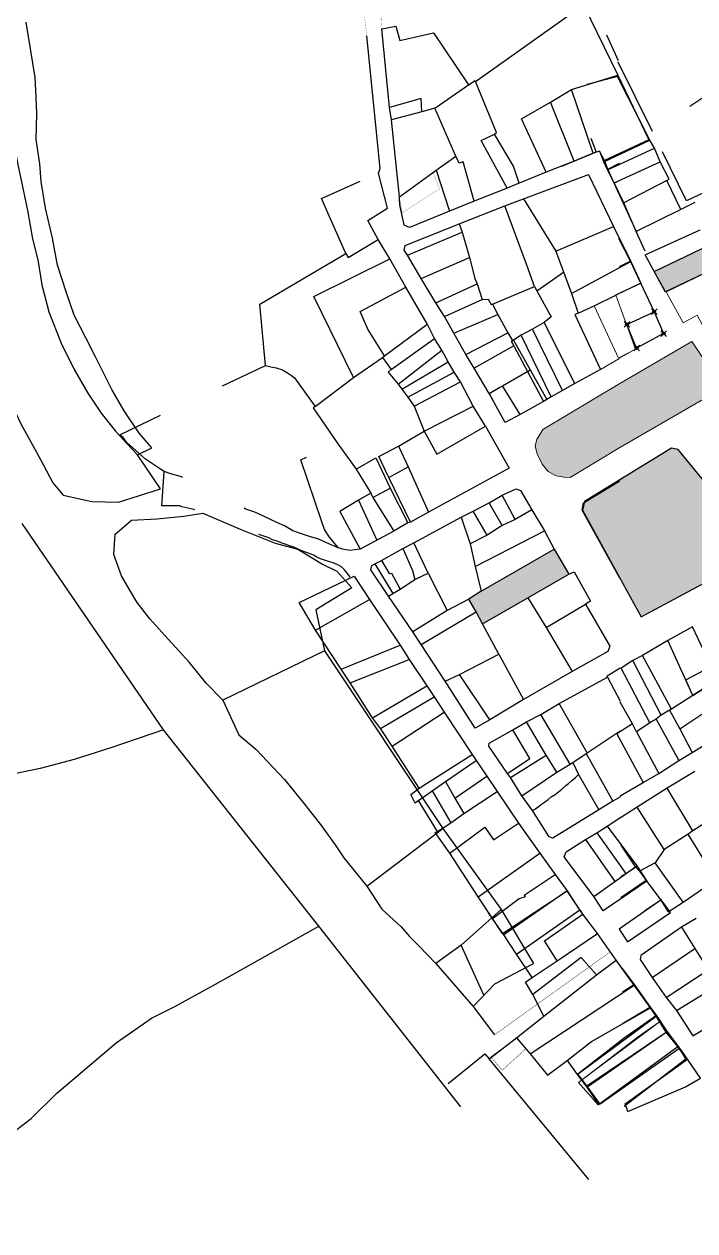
# Model space of a CAD drawing. Header units: millimetres. Extents: x 605783 to 623169, y 1302882 to 1323517.
# Drawn here: x 621844 to 622196, y 1322529 to 1323163 of the extents above; entities that cross this region are included whole.
import ezdxf

# ---------------------------------------------------------------- set-up
doc = ezdxf.new("R2010")
doc.units = ezdxf.units.MM
doc.header["$PDMODE"] = 35
doc.header["$PDSIZE"] = 1.5
doc.linetypes.add('DGN Style 2', pattern=[90.06457, 54.038742, -36.025828])
for name, color, linetype in [('-2', 1, 'Continuous'), ('CVL_CUADCON_LIN', 8, 'Continuous'), ('CVL_CUADCON_TIT', 1, 'Continuous'), ('CVL_PUNTO', 250, 'Continuous')]:
    doc.layers.add(name, color=color, linetype=linetype)
doc.layers.add('Nivel 2', color=7, linetype='Continuous', lineweight=0)
doc.layers.add('Nivel 3', color=7, linetype='Continuous', lineweight=0)

msp = doc.modelspace()

# ---------------------------------------------------------------- hatches: boundary and pattern name
at = {"true_color": 0xffffff}
h = msp.add_hatch(color=7, dxfattribs=at)
h.dxf.hatch_style = 1
h.paths.add_polyline_path([(622203.588, 1323047.367), (622174.741, 1323033.571), (622180.637, 1323022.776), (622208.013, 1323035.778)])
at = {"true_color": 0xc7c8ca}
h = msp.add_hatch(color=9, dxfattribs=at)
h.paths.add_polyline_path([(622203.951, 1322968.383), (622204.812, 1322969.123), (622205.924, 1322970.727), (622206.551, 1322972.812), (622207.299, 1322976.498), (622207.397, 1322977.463), (622194.55, 1322996.657), (622156.713, 1322974.584), (622116.202, 1322950.46), (622114.963, 1322948.414), (622113.078, 1322945.332), (622112.229, 1322941.807), (622113.152, 1322937.758), (622115.787, 1322932.347), (622118.971, 1322928.429), (622123.11, 1322926.128), (622127.368, 1322925.402), (622130.515, 1322925.322), (622155.825, 1322940.578)])
h.paths.add_polyline_path([(622187.32, 1322939.999), (622183.839, 1322940.62), (622138.151, 1322912.673), (622136.974, 1322908.097), (622167.814, 1322852.056), (622229.433, 1322884.996), (622229.215, 1322888.88)])
h.paths.add_polyline_path([(622225.368, 1322864.918), (622224.602, 1322866.032), (622204.711, 1322853.759), (622218.409, 1322824.411), (622219.245, 1322824.897), (622219.249, 1322824.887), (622240.18, 1322836.463), (622238.291, 1322839.172)])
h.paths.add_polyline_path([(622129.866, 1322874.532), (622122.206, 1322887.564), (622083.699, 1322865.489), (622077.284, 1322861.28), (622081.151, 1322854.663), (622084.537, 1322848.304), (622108.338, 1322862.08)])

# ---------------------------------------------------------------- linework, layer by layer
at = {"layer": '-2', "color": 1, "linetype": 'Continuous'}
for p, q in [((621903.239, 1322937.148), (621910.703, 1322940.769)), ((621916.787, 1322792.608), (621842.58, 1322901.078)), ((622001.478, 1322834.16), (621947.946, 1322808.333)), ((622001.478, 1322834.16), (622063.619, 1322740.752)), ((621998.503, 1322689.539), (621916.787, 1322792.608)), ((622023.698, 1322710.504), (622063.619, 1322740.752)), ((622063.619, 1322740.752), (622094.291, 1322698.254)), ((622094.291, 1322698.254), (622073.219, 1322679.471)), ((622094.291, 1322698.254), (622111.348, 1322669.84)), ((622073.058, 1322594.538), (621998.503, 1322689.539)), ((622073.219, 1322679.471), (622060.01, 1322669.895)), ((622085.249, 1322653.221), (622073.219, 1322679.471)), ((622060.01, 1322669.895), (622079.503, 1322647.267)), ((622090.994, 1322659.176), (622111.348, 1322669.84)), ((622079.503, 1322647.267), (622090.994, 1322659.176)), ((622079.503, 1322647.267), (622090.867, 1322632.463))]:
    msp.add_line(p, q, dxfattribs=at)
for points in [[(621822.978, 1323175.214), (621829.194, 1323160.049), (621831.867, 1323145.485), (621834.28, 1323130.673), (621835.855, 1323122.749), (621837.324, 1323110.759), (621838.077, 1323100.567), (621840.549, 1323088.043), (621842.813, 1323077.303), (621845.539, 1323064.772), (621847.972, 1323050.723), (621850.738, 1323039.716), (621852.936, 1323026.436), (621856.639, 1323012.354), (621863.076, 1322995.912), (621869.833, 1322982.005), (621877.137, 1322969.61), (621883.98, 1322959.007), (621891.617, 1322949.654), (621897.548, 1322943.144), (621903.239, 1322937.148)], [(621784.356, 1323165.785), (621788.261, 1323149.663), (621787.639, 1323135.438), (621787.65, 1323126.029), (621792.342, 1323110.904), (621795.458, 1323093.785), (621798.6, 1323077.683), (621800.59, 1323066.188), (621806.389, 1323044.677), (621813.47, 1323023.641), (621820.798, 1323002.345), (621826.988, 1322986.164), (621834.428, 1322969.187), (621841.901, 1322953.482), (621850.156, 1322938.519), (621853.795, 1322931.813), (621858.638, 1322922.533), (621864.062, 1322916.036), (621879.222, 1322912.592), (621893.191, 1322912.231), (621915.231, 1322919.291), (621903.239, 1322937.148)], [(621910.703, 1322940.769), (621904.042, 1322948.57), (621896.21, 1322960.216), (621889.642, 1322971.575), (621882.878, 1322985.228), (621881.179, 1322988.324), (621876.101, 1322998.373), (621869.806, 1323010.487), (621865.791, 1323022.289), (621861.085, 1323036.906), (621858.399, 1323050.962), (621854.742, 1323066.823), (621852.563, 1323080.866), (621851.784, 1323090.041), (621849.826, 1323102.807), (621850.174, 1323116.276), (621849.896, 1323125.183), (621849.397, 1323135.368), (621844.558, 1323164.484)], [(621891.488, 1322895.491), (621900.067, 1322902.899), (621913.554, 1322903.568), (621927.569, 1322904.986), (621937.521, 1322906.509), (621957.128, 1322898.119), (621975.492, 1322890.778), (621987.357, 1322887.674), (622000.367, 1322879.709), (622007.895, 1322875.954), (622015.806, 1322867.358), (621996.949, 1322855.639), (622001.478, 1322834.16)], [(621947.946, 1322808.333), (621939.28, 1322817.203), (621930.412, 1322828.113), (621917.559, 1322842.177), (621909.655, 1322851.028), (621903.014, 1322859.591), (621899.115, 1322866.05), (621894.733, 1322873.538), (621890.704, 1322884.831), (621891.488, 1322895.491)], [(621947.946, 1322808.333), (621956.369, 1322790.06), (621965.322, 1322782.454), (621980.415, 1322766.551), (621991.008, 1322753.563), (621999.862, 1322742.145), (622007.473, 1322731.776), (622011.627, 1322725.311), (622023.698, 1322710.504)], [(621916.787, 1322792.608), (621889.608, 1322783.393), (621869.874, 1322777.037), (621851.964, 1322772.413), (621832.543, 1322768.338), (621816.73, 1322766.203), (621802.982, 1322765.287), (621786.74, 1322766.215), (621780.215, 1322769.435)], [(622023.698, 1322710.504), (622031.517, 1322698.35), (622041.7, 1322689.186), (622046.141, 1322683.985), (622050.848, 1322679.286), (622060.01, 1322669.895)], [(621731.06, 1322529.373), (621742.522, 1322530.348), (621758.726, 1322537.813), (621772.834, 1322542.789), (621789.019, 1322549.491), (621803.472, 1322558.018), (621819.221, 1322567.529), (621834.502, 1322578.578), (621847.209, 1322588.422), (621860.771, 1322601.803), (621875.583, 1322614.39), (621891.952, 1322628.208), (621910.587, 1322641.205), (621922.689, 1322647.25), (621942.541, 1322658.18), (621954.402, 1322664.74), (621998.503, 1322689.539)]]:
    msp.add_lwpolyline(points, dxfattribs=at)
at = {"color": 7, "true_color": 0xffffff}
msp.add_lwpolyline([(622180.576, 1323022.747), (622174.672, 1323033.538), (622203.649, 1323047.396), (622208.024, 1323035.783), (622180.576, 1323022.747)], dxfattribs=at)
at = {"color": 1}
for points in [[(622087.94, 1322969.403), (622093.611, 1322972.739)], [(622087.94, 1322969.403), (622090.079, 1322965.536)]]:
    msp.add_lwpolyline(points, dxfattribs=at)
at = {"layer": 'CVL_CUADCON_LIN', "color": 1, "ltscale": 0.5, "flags": 128}
for points, const_width in [([(622023.694, 1323157.386), (622009.236, 1323270.126), (621982.28, 1323342.685)], 0.1), ([(622031.551, 1323161.073), (622030.859, 1323171.133), (622087.507, 1323186.686), (622125.79, 1323204.945), (622137.51, 1323173.669)], 0.1), ([(622040.797, 1323072.76), (622058.451, 1323085.549)], 0.1), ([(622058.451, 1323085.549), (622061.826, 1323076.883), (622042.31, 1323064.467)], 0.1), ([(622040.797, 1323072.76), (622042.31, 1323064.467)], 0.1), ([(622151.582, 1322675.933), (622090.88, 1322632.473)], 0.2)]:
    msp.add_lwpolyline(points, dxfattribs=dict(at, const_width=const_width))
for points, const_width in [([(622040.797, 1323072.76), (622058.451, 1323085.549), (622061.826, 1323076.883), (622042.31, 1323064.467)], 0.1), ([(622102.33, 1322630.811), (622107.412, 1322625.174), (622094.806, 1322613.797), (622088.846, 1322620.871)], 0.2)]:
    msp.add_lwpolyline(points, close=True, dxfattribs=dict(at, const_width=const_width))
for points in [[(622191.265, 1322818.879), (622204.267, 1322825.782), (622207.524, 1322818.695)], [(622194.967, 1322810.676), (622191.265, 1322818.879)], [(622194.967, 1322810.676), (622207.524, 1322818.695)]]:
    msp.add_lwpolyline(points, dxfattribs=at)
msp.add_lwpolyline([(622204.267, 1322825.782), (622207.524, 1322818.695), (622194.967, 1322810.676), (622191.265, 1322818.879)], close=True, dxfattribs=at)
at = {"layer": 'CVL_CUADCON_LIN', "color": 1, "lineweight": 13, "ltscale": 0.5, "flags": 128}
for points in [[(622134.998, 1322607.262), (622177.42, 1322639.199)], [(622177.42, 1322639.199), (622166.487, 1322631.555)], [(622177.42, 1322639.199), (622187.143, 1322626.341)], [(622166.487, 1322631.555), (622156.68, 1322623.918)], [(622156.68, 1322623.918), (622134.998, 1322607.262)], [(622187.143, 1322626.341), (622145.25, 1322595.637)], [(622134.998, 1322607.262), (622145.25, 1322595.637)]]:
    msp.add_lwpolyline(points, dxfattribs=at)
msp.add_lwpolyline([(622177.42, 1322639.199), (622187.143, 1322626.341), (622145.25, 1322595.637), (622134.998, 1322607.262), (622156.68, 1322623.918), (622166.487, 1322631.555)], close=True, dxfattribs=at)
at = {"layer": 'CVL_CUADCON_TIT', "color": 1, "ltscale": 0.5, "flags": 128}
msp.add_lwpolyline([(622160.389, 1323005.719), (622174.718, 1323012.376), (622179.676, 1323000.912), (622165.477, 1322993.301), (622160.389, 1323005.719)], dxfattribs=at)
at = {"layer": 'CVL_PUNTO', "color": 1, "ltscale": 0.5}
for p in [(622174.718, 1323012.376), (622160.389, 1323005.719), (622179.676, 1323000.912), (622165.477, 1322993.301)]:
    msp.add_point(p, dxfattribs=at)
at = {"layer": 'Nivel 2', "color": 1, "linetype": 'DGN Style 2', "lineweight": -3}
for p, q in [((622035.643, 1323119.666), (622031.551, 1323161.073)), ((622238.345, 1323150.244), (622173.868, 1323107.134)), ((622173.868, 1323107.134), (622155.725, 1323143.498)), ((622040.797, 1323072.76), (622036.567, 1323113.152)), ((622174.79, 1323098.301), (622172.438, 1323102.558)), ((622060.132, 1323086.808), (622070.54, 1323094.181)), ((622150.096, 1323086.847), (622174.79, 1323098.301)), ((622177.89, 1323091.153), (622174.79, 1323098.301)), ((622040.797, 1323072.76), (622060.132, 1323086.808)), ((622060.132, 1323086.808), (622067.145, 1323065.245)), ((622153.727, 1323080.133), (622177.89, 1323091.153)), ((622182.623, 1323081.955), (622177.89, 1323091.153)), ((622196.156, 1323069.696), (622188.652, 1323066.033)), ((622188.652, 1323066.033), (622165.253, 1323054.483)), ((621967.413, 1323016.38), (622012.668, 1323042.889)), ((622113.017, 1323023.419), (622127.078, 1323033.108)), ((622111.72, 1323025.591), (622113.017, 1323023.419)), ((622032.982, 1322989.208), (622055.288, 1323005.718)), ((622116.934, 1323006.789), (622110.678, 1323003.265)), ((622132.951, 1322974.646), (622116.934, 1323006.789)), ((622110.678, 1323003.265), (622104.782, 1323000.119)), ((622120.619, 1322967.723), (622104.782, 1323000.119)), ((622126.44, 1322970.997), (622110.678, 1323003.265)), ((622016.669, 1322977.724), (622031.857, 1322988.38)), ((622031.857, 1322988.38), (622032.982, 1322989.208)), ((621996.458, 1322962.541), (622016.669, 1322977.724)), ((622040.414, 1322941.747), (622053.822, 1322949.6)), ((622008.092, 1322943.5), (622018.155, 1322929.709)), ((622018.155, 1322929.709), (622025.742, 1322917.085)), ((622035.295, 1322925.279), (622045.329, 1322930.876)), ((622046.604, 1322901.82), (622035.295, 1322925.279)), ((622025.742, 1322917.085), (622026.758, 1322914.687)), ((622035.923, 1322919.682), (622045.152, 1322901.351)), ((622026.758, 1322914.687), (622037.923, 1322896.972)), ((622073.336, 1322904.439), (622077.989, 1322890.369)), ((622094.842, 1322899.968), (622086.922, 1322895.036)), ((622086.922, 1322895.036), (622077.989, 1322890.369)), ((622077.989, 1322890.369), (622080.633, 1322878.401)), ((622080.633, 1322878.401), (622083.699, 1322865.489)), ((622041.266, 1322866.6), (622048.832, 1322871.611)), ((622048.832, 1322871.611), (622055.949, 1322875.025)), ((622037.436, 1322864.375), (622041.266, 1322866.6)), ((622035.111, 1322862.948), (622037.436, 1322864.375)), ((622077.284, 1322861.28), (622065.978, 1322855.441)), ((622081.151, 1322854.663), (622077.284, 1322861.28)), ((622065.978, 1322855.441), (622047.789, 1322844.203)), ((622084.537, 1322848.304), (622081.151, 1322854.663)), ((622093.031, 1322832.444), (622084.537, 1322848.304)), ((622052.263, 1322837.427), (622047.789, 1322844.203)), ((622064.834, 1322818.2), (622052.263, 1322837.427)), ((622045.989, 1322829.634), (622055.289, 1322815.698)), ((622093.031, 1322832.444), (622106.061, 1322808.511)), ((622055.289, 1322815.698), (622059.038, 1322810.021)), ((622059.038, 1322810.021), (622064.286, 1322801.917)), ((622195.005, 1322739.498), (622181.536, 1322762.017)), ((622067.231, 1322727.894), (622085.623, 1322741.544)), ((622090.276, 1322734.842), (622103.413, 1322743.561)), ((622207.215, 1322714.08), (622192.522, 1322737.863)), ((622189.888, 1322702.098), (622175.308, 1322722.758)), ((622066.461, 1322606.78), (622085.694, 1322622.467))]:
    msp.add_line(p, q, dxfattribs=at)
at = {"layer": 'Nivel 2', "color": 1, "linetype": 'Continuous', "lineweight": -3}
for p, q in [((622149.583, 1323157.877), (622155.791, 1323144.376)), ((622059.501, 1323119.263), (622077.093, 1323131.599)), ((622131.264, 1323129.082), (622155.611, 1323136.704)), ((622155.611, 1323136.704), (622171.913, 1323102.678)), ((622120.256, 1323122.553), (622131.264, 1323129.082)), ((622142.674, 1323095.712), (622131.264, 1323129.082)), ((622036.567, 1323113.152), (622035.643, 1323119.666)), ((622059.501, 1323119.263), (622052.552, 1323117.372)), ((622070.54, 1323094.181), (622059.501, 1323119.263)), ((622132.605, 1323091.563), (622120.256, 1323122.553)), ((622052.552, 1323117.372), (622036.567, 1323113.152)), ((622148.251, 1323091.182), (622172.438, 1323102.558)), ((622171.913, 1323102.678), (622148.625, 1323091.819)), ((622144.143, 1323096.294), (622125.91, 1323088.599)), ((622142.674, 1323095.712), (622132.605, 1323091.563)), ((622146.199, 1323096.607), (622144.143, 1323096.294)), ((622148.251, 1323091.182), (622146.199, 1323096.607)), ((622132.605, 1323091.563), (622118.024, 1323085.678)), ((622150.096, 1323086.847), (622148.251, 1323091.182)), ((622150.431, 1323087.228), (622148.625, 1323091.819)), ((622153.727, 1323080.133), (622150.096, 1323086.847)), ((622150.431, 1323087.228), (622156.505, 1323090.372)), ((622153.732, 1323079.878), (622150.431, 1323087.228)), ((622118.024, 1323085.678), (622103.724, 1323079.918)), ((622153.732, 1323079.878), (622156.234, 1323081.303)), ((622181.305, 1323081.315), (622158.669, 1323069.539)), ((622181.305, 1323081.315), (622182.623, 1323081.955)), ((622188.652, 1323066.033), (622181.305, 1323081.315)), ((622097.402, 1323077.36), (622080.12, 1323070.459)), ((622103.724, 1323079.918), (622097.402, 1323077.36)), ((622158.669, 1323069.539), (622153.727, 1323080.133)), ((622165.6, 1323054.051), (622153.732, 1323079.878)), ((622080.12, 1323070.459), (622067.145, 1323065.245)), ((622072.28, 1323058.564), (622096.29, 1323068.019)), ((622096.29, 1323068.019), (622106.101, 1323071.662)), ((622106.101, 1323071.662), (622122.953, 1323044.187)), ((622165.253, 1323054.483), (622158.669, 1323069.539)), ((622072.28, 1323058.564), (622073.86, 1323054.128)), ((622122.953, 1323044.187), (622153.371, 1323057.19)), ((622153.371, 1323057.19), (622162.523, 1323038.681)), ((622035.791, 1323040.206), (622029.651, 1323050.352)), ((622045, 1323042.076), (622073.86, 1323054.128)), ((622073.86, 1323054.128), (622077.633, 1323040.904)), ((622162.213, 1323038.853), (622156.072, 1323050.889)), ((622169.899, 1323044.167), (622165.253, 1323054.483)), ((622122.953, 1323044.187), (622131.204, 1323022.028)), ((622044.268, 1323025.261), (622035.791, 1323040.206)), ((622052.159, 1323029.811), (622045, 1323042.076)), ((622052.159, 1323029.811), (622077.633, 1323040.904)), ((622131.204, 1323022.028), (622162.523, 1323038.681)), ((622162.213, 1323038.853), (622156.23, 1323035.933)), ((622167.716, 1323027.297), (622162.213, 1323038.853)), ((622059.948, 1323017.032), (622052.159, 1323029.811)), ((622055.392, 1323005.946), (622044.268, 1323025.261)), ((622059.948, 1323017.032), (622081.703, 1323026.941)), ((622081.703, 1323026.941), (622084.387, 1323018.81)), ((622089.718, 1323016.371), (622111.72, 1323025.591)), ((622154.532, 1323021.198), (622167.716, 1323027.297)), ((622174.681, 1323012.456), (622167.716, 1323027.297)), ((622064.469, 1323009.9), (622059.948, 1323017.032)), ((622064.469, 1323009.9), (622084.387, 1323018.81)), ((622131.204, 1323022.028), (622134.676, 1323011.551)), ((622143.092, 1323015.385), (622154.497, 1323020.995)), ((621970.356, 1322984.157), (621967.413, 1323016.38)), ((622069.405, 1323001.062), (622092.607, 1323010.957)), ((622089.718, 1323016.371), (622092.607, 1323010.957)), ((622092.607, 1323010.957), (622097.763, 1323001.354)), ((622134.676, 1323011.551), (622143.092, 1323015.385)), ((622059.299, 1322998.362), (622055.392, 1323005.946)), ((622069.405, 1323001.062), (622064.469, 1323009.9)), ((622036.513, 1322982.034), (622059.299, 1322998.362)), ((622063.119, 1322992.151), (622059.299, 1322998.362)), ((622075.763, 1322989.897), (622069.405, 1323001.062)), ((622075.763, 1322989.897), (622097.763, 1323001.354)), ((622097.763, 1323001.354), (622100.158, 1322997.316)), ((622040.115, 1322974.352), (622063.119, 1322992.151)), ((622066.432, 1322985.996), (622063.119, 1322992.151)), ((622100.158, 1322997.316), (622100.717, 1322997.336)), ((622100.717, 1322997.336), (622109.518, 1322981.778)), ((622031.857, 1322988.38), (622036.513, 1322982.034)), ((622042.094, 1322971.741), (622066.432, 1322985.996)), ((622069.525, 1322980.631), (622066.432, 1322985.996)), ((622080.03, 1322982.742), (622075.763, 1322989.897)), ((622045.147, 1322967.469), (622069.525, 1322980.631)), ((622072.899, 1322975.517), (622069.525, 1322980.631)), ((622087.94, 1322969.403), (622080.03, 1322982.742)), ((622094.913, 1322973.505), (622109.518, 1322981.778)), ((622109.518, 1322981.778), (622118.243, 1322966.221)), ((622146.532, 1322982.039), (622132.951, 1322974.646)), ((622040.115, 1322974.352), (622042.094, 1322971.741)), ((622048.627, 1322962.786), (622072.899, 1322975.517)), ((622079.648, 1322962.824), (622072.899, 1322975.517)), ((622087.94, 1322969.403), (622094.913, 1322973.505)), ((622104.327, 1322958.323), (622094.913, 1322973.505)), ((622132.951, 1322974.646), (622126.44, 1322970.997)), ((622042.094, 1322971.741), (622045.147, 1322967.469)), ((622045.147, 1322967.469), (622048.627, 1322962.786)), ((622118.243, 1322966.221), (622116.48, 1322965.196)), ((622120.619, 1322967.723), (622118.243, 1322966.221)), ((622126.44, 1322970.997), (622120.619, 1322967.723)), ((622048.627, 1322962.786), (622053.822, 1322949.6)), ((622053.822, 1322949.6), (622079.648, 1322962.824)), ((622086.011, 1322952.168), (622079.648, 1322962.824)), ((622116.48, 1322965.196), (622104.327, 1322958.323)), ((622040.414, 1322941.747), (622045.329, 1322930.876)), ((622045.329, 1322930.876), (622056.076, 1322907.118)), ((622025.742, 1322917.085), (622019.306, 1322913.283)), ((622026.758, 1322914.687), (622035.923, 1322919.682)), ((622087.908, 1322911.976), (622094.803, 1322915.951)), ((622101.73, 1322903.257), (622094.803, 1322915.951)), ((622019.306, 1322913.283), (622029.016, 1322892.254)), ((622079.587, 1322907.557), (622087.908, 1322911.976)), ((622094.842, 1322899.968), (622087.908, 1322911.976)), ((622048.396, 1322890.978), (622073.336, 1322904.439)), ((622073.336, 1322904.439), (622079.587, 1322907.557)), ((622086.922, 1322895.036), (622079.587, 1322907.557)), ((622101.73, 1322903.257), (622094.842, 1322899.968)), ((622110.386, 1322908.232), (622101.73, 1322903.257)), ((622110.386, 1322908.232), (622116.975, 1322897.218)), ((622037.923, 1322896.972), (622020.108, 1322887.535)), ((622080.633, 1322878.401), (622116.975, 1322897.218)), ((622116.975, 1322897.218), (622122.206, 1322887.564)), ((622042.552, 1322887.908), (622048.396, 1322890.978)), ((622055.949, 1322875.025), (622048.396, 1322890.978)), ((622031.319, 1322881.712), (622042.552, 1322887.908)), ((622083.699, 1322865.489), (622122.206, 1322887.564)), ((622122.206, 1322887.564), (622129.866, 1322874.532)), ((622027.847, 1322879.839), (622031.319, 1322881.712)), ((622027.847, 1322879.839), (622037.436, 1322864.375)), ((622017.044, 1322873.461), (622025.041, 1322861.214)), ((622055.949, 1322875.025), (622065.978, 1322855.441)), ((622108.338, 1322862.08), (622129.866, 1322874.532)), ((622083.699, 1322865.489), (622077.284, 1322861.28)), ((621996.646, 1322845.041), (622025.041, 1322861.214)), ((622025.041, 1322861.214), (622041.243, 1322837.124)), ((622047.789, 1322844.203), (622035.111, 1322862.948)), ((622084.537, 1322848.304), (622108.338, 1322862.08)), ((622108.338, 1322862.08), (622117.874, 1322846.439)), ((622117.874, 1322846.439), (622138.664, 1322858.771)), ((622138.664, 1322858.771), (622151.383, 1322836.62)), ((622052.263, 1322837.427), (622081.151, 1322854.663)), ((622117.874, 1322846.439), (622131.674, 1322823.313)), ((622010.27, 1322824.457), (621996.646, 1322845.041)), ((622194.967, 1322810.676), (622181.931, 1322839.571)), ((622010.27, 1322824.457), (622041.243, 1322837.124)), ((622041.243, 1322837.124), (622045.989, 1322829.634)), ((622014.943, 1322817.323), (622045.989, 1322829.634)), ((622072.359, 1322821.763), (622093.031, 1322832.444)), ((622178.37, 1322800.322), (622163.532, 1322829.133)), ((622183.819, 1322803.469), (622168.576, 1322831.795)), ((622014.943, 1322817.323), (622010.27, 1322824.457)), ((622064.834, 1322818.2), (622072.359, 1322821.763)), ((622088.359, 1322797.828), (622072.359, 1322821.763)), ((622131.674, 1322823.313), (622106.061, 1322808.511)), ((622124.749, 1322806.48), (622150.099, 1322820.344)), ((622150.099, 1322820.344), (622156.822, 1322807.652)), ((622172.341, 1322796.31), (622157.324, 1322825.095)), ((622026.736, 1322798.917), (622014.943, 1322817.323)), ((622026.736, 1322798.917), (622055.289, 1322815.698)), ((622208.016, 1322819.009), (622194.967, 1322810.676)), ((622030.943, 1322793.337), (622059.038, 1322810.021)), ((622106.061, 1322808.511), (622088.359, 1322797.828)), ((622194.967, 1322810.676), (622183.819, 1322803.469)), ((622188.15, 1322793.101), (622212.142, 1322809.174)), ((622036.915, 1322784.133), (622064.286, 1322801.917)), ((622064.286, 1322801.917), (622079.059, 1322779.67)), ((622115.146, 1322800.802), (622124.749, 1322806.48)), ((622139.562, 1322780.625), (622124.749, 1322806.48)), ((622163.225, 1322795.815), (622156.909, 1322807.241)), ((622182.754, 1322803.007), (622178.37, 1322800.322)), ((622183.819, 1322803.469), (622182.754, 1322803.007)), ((622182.754, 1322803.007), (622188.15, 1322793.101)), ((622030.943, 1322793.337), (622026.736, 1322798.917)), ((622100.363, 1322792.582), (622107.616, 1322796.808)), ((622107.616, 1322796.808), (622115.146, 1322800.802)), ((622117.87, 1322779.356), (622107.616, 1322796.808)), ((622130.59, 1322774.636), (622115.146, 1322800.802)), ((622165.476, 1322791.558), (622163.225, 1322795.815)), ((622172.341, 1322796.31), (622165.476, 1322791.558)), ((622175.686, 1322798.178), (622172.341, 1322796.31)), ((622178.37, 1322800.322), (622175.686, 1322798.178)), ((622175.686, 1322798.178), (622187.628, 1322776.593)), ((622036.915, 1322784.133), (622030.943, 1322793.337)), ((622139.562, 1322780.625), (622156.84, 1322792.126)), ((622165.476, 1322791.558), (622177.113, 1322769.794)), ((622188.15, 1322793.101), (622194.673, 1322780.787)), ((622051.209, 1322762.044), (622036.915, 1322784.133)), ((622051.209, 1322762.044), (622079.059, 1322779.67)), ((622064.977, 1322765.472), (622081.109, 1322776.577)), ((622079.059, 1322779.67), (622081.109, 1322776.577)), ((622081.109, 1322776.577), (622086.686, 1322768.393)), ((622099.143, 1322767.665), (622117.87, 1322779.356)), ((622123.489, 1322770.358), (622117.87, 1322779.356)), ((622131.893, 1322775.463), (622138.898, 1322780.25)), ((622138.898, 1322780.25), (622139.562, 1322780.625)), ((622138.898, 1322780.25), (622152.958, 1322755.215)), ((622099.143, 1322767.665), (622097.692, 1322769.763)), ((622105.084, 1322757.928), (622123.489, 1322770.358)), ((622123.489, 1322770.358), (622130.59, 1322774.636)), ((622130.59, 1322774.636), (622131.893, 1322775.463)), ((622131.893, 1322775.463), (622134.951, 1322769.183)), ((622058.048, 1322760.607), (622064.977, 1322765.472)), ((622064.977, 1322765.472), (622070.016, 1322756.81)), ((622070.016, 1322756.81), (622086.686, 1322768.393)), ((622086.686, 1322768.393), (622092.161, 1322760.235)), ((622105.084, 1322757.928), (622099.143, 1322767.665)), ((622134.951, 1322769.183), (622145.65, 1322750.609)), ((622050.785, 1322755.441), (622058.048, 1322760.607)), ((622058.048, 1322760.607), (622067.8, 1322743.795)), ((622070.016, 1322756.81), (622074.679, 1322748.635)), ((622074.679, 1322748.635), (622092.161, 1322760.235)), ((622092.161, 1322760.235), (622103.413, 1322743.561)), ((622110.717, 1322750.252), (622105.084, 1322757.928)), ((622157.016, 1322757.388), (622152.958, 1322755.215)), ((622060.773, 1322739.288), (622050.785, 1322755.441)), ((622152.958, 1322755.215), (622145.65, 1322750.609)), ((622165.802, 1322751.997), (622157.086, 1322746.373)), ((622179.955, 1322729.836), (622165.802, 1322751.997)), ((622067.8, 1322743.795), (622074.679, 1322748.635)), ((622149.953, 1322741.954), (622157.212, 1322746.764)), ((622207.597, 1322747.728), (622195.005, 1322739.498)), ((622060.773, 1322739.288), (622067.8, 1322743.795)), ((622085.623, 1322741.544), (622090.276, 1322734.842)), ((622103.413, 1322743.561), (622114.625, 1322727.93)), ((622138.585, 1322735.048), (622144.612, 1322738.548)), ((622144.612, 1322738.548), (622149.953, 1322741.954)), ((622144.612, 1322738.548), (622157.173, 1322720.77)), ((622149.953, 1322741.954), (622165.503, 1322721.149)), ((622192.522, 1322737.863), (622179.955, 1322729.836)), ((622195.005, 1322739.498), (622192.522, 1322737.863)), ((622138.585, 1322735.048), (622154.072, 1322712.998)), ((622165.081, 1322720.48), (622157.393, 1322732.104)), ((622082.251, 1322704.933), (622067.231, 1322727.894)), ((622082.251, 1322704.933), (622114.625, 1322727.93)), ((622114.625, 1322727.93), (622122.683, 1322716.622)), ((622179.955, 1322729.836), (622175.308, 1322722.758)), ((622154.072, 1322712.998), (622165.503, 1322721.149)), ((622157.173, 1322720.77), (622159.788, 1322717.074)), ((622165.081, 1322720.48), (622160.166, 1322717.235)), ((622167.02, 1322718.304), (622165.081, 1322720.48)), ((622175.308, 1322722.758), (622167.02, 1322718.304)), ((622122.683, 1322716.622), (622129.042, 1322708.05)), ((622142.998, 1322704.996), (622154.072, 1322712.998)), ((622170.467, 1322713.469), (622157.167, 1322704.347)), ((622160.166, 1322717.235), (622157.227, 1322715.546)), ((622167.02, 1322718.304), (622170.467, 1322713.469)), ((622170.467, 1322713.469), (622178.124, 1322703.216)), ((622094.998, 1322685.552), (622129.042, 1322708.05)), ((622129.042, 1322708.05), (622095.622, 1322685.015)), ((622129.042, 1322708.05), (622134.989, 1322698.846)), ((622135.678, 1322698.14), (622129.042, 1322708.05)), ((622089.749, 1322693.453), (622082.251, 1322704.933)), ((622147.897, 1322697.505), (622142.998, 1322704.996)), ((622178.124, 1322703.216), (622169.739, 1322697.595)), ((622178.124, 1322703.216), (622182.135, 1322696.986)), ((622090.24, 1322692.68), (622087.574, 1322696.41)), ((622094.998, 1322685.552), (622089.749, 1322693.453)), ((622102.407, 1322674.748), (622135.678, 1322698.14)), ((622134.989, 1322698.846), (622136.29, 1322696.979)), ((622137.186, 1322695.842), (622135.678, 1322698.14)), ((622144.887, 1322685.618), (622137.186, 1322695.842)), ((622196.814, 1322693.434), (622189.147, 1322688.883)), ((622095.622, 1322685.015), (622090.24, 1322692.68)), ((622189.147, 1322688.883), (622203.006, 1322666.496)), ((622102.407, 1322674.748), (622095.622, 1322685.015)), ((622123.681, 1322671.268), (622144.887, 1322685.618)), ((622154.643, 1322671.567), (622144.887, 1322685.618)), ((622110.602, 1322662.59), (622102.407, 1322674.748)), ((622173.732, 1322662.53), (622196.076, 1322677.689)), ((622110.602, 1322662.59), (622123.681, 1322671.268)), ((622144.469, 1322663.932), (622154.643, 1322671.567)), ((622164.204, 1322658.484), (622154.643, 1322671.567)), ((622107.075, 1322660.08), (622110.602, 1322662.59)), ((622116.651, 1322642.272), (622144.469, 1322663.932)), ((622164.431, 1322658.907), (622158.017, 1322667.271)), ((622173.732, 1322662.53), (622181.026, 1322651.961)), ((622181.026, 1322651.961), (622203.006, 1322666.496)), ((622110.889, 1322653.546), (622107.075, 1322660.08)), ((622109.485, 1322622.318), (622164.204, 1322658.484)), ((622164.431, 1322658.907), (622158.006, 1322654.746)), ((622172.706, 1322646.628), (622164.204, 1322658.484)), ((622172.828, 1322646.924), (622164.431, 1322658.907)), ((622186.386, 1322645.165), (622208.147, 1322658.454)), ((622116.651, 1322642.272), (622110.889, 1322653.546)), ((622181.026, 1322651.961), (622186.386, 1322645.165)), ((622172.828, 1322646.924), (622158.024, 1322638.155)), ((622175.671, 1322642.133), (622172.706, 1322646.628)), ((622176.009, 1322642.729), (622172.828, 1322646.924)), ((622181.791, 1322633.979), (622176.009, 1322642.729)), ((622186.386, 1322645.165), (622195.022, 1322631.811)), ((622195.022, 1322631.811), (622216.758, 1322644.947)), ((622102.33, 1322630.811), (622116.651, 1322642.272)), ((622134.161, 1322611.495), (622175.671, 1322642.133)), ((622180.946, 1322633.86), (622175.671, 1322642.133)), ((622088.064, 1322619.806), (622102.33, 1322630.811)), ((622102.33, 1322630.811), (622109.485, 1322622.318)), ((622139.346, 1322604.798), (622180.946, 1322633.86)), ((622187.143, 1322626.341), (622180.946, 1322633.86)), ((622188.231, 1322625.462), (622181.791, 1322633.979)), ((622189.556, 1322622.714), (622187.143, 1322626.341)), ((622192.187, 1322619.57), (622188.231, 1322625.462)), ((622085.694, 1322622.467), (622088.064, 1322619.806)), ((622140.404, 1322556.279), (622088.064, 1322619.806)), ((622109.485, 1322622.318), (622118.602, 1322611.118)), ((622118.602, 1322611.118), (622129.031, 1322618.904)), ((622129.031, 1322618.904), (622134.161, 1322611.495)), ((622159.495, 1322596.194), (622192.187, 1322619.57)), ((622198.969, 1322609.557), (622192.187, 1322619.57)), ((622134.161, 1322611.495), (622139.346, 1322604.798)), ((622160.82, 1322592.139), (622159.495, 1322596.194))]:
    msp.add_line(p, q, dxfattribs=at)
at = {"layer": 'Nivel 2', "color": 1, "linetype": 'ByBlock'}
msp.add_line((622156.16, 1322987.691), (622143.092, 1323015.385), dxfattribs=at)
at = {"layer": 'Nivel 2', "color": 1, "linetype": 'Continuous'}
for p, q in [((622156.51, 1322988.245), (622164.925, 1322992.724)), ((622156.16, 1322987.691), (622146.532, 1322982.039))]:
    msp.add_line(p, q, dxfattribs=at)
at = {"layer": 'Nivel 2', "color": 1, "linetype": 'Continuous', "lineweight": -3, "flags": 128}
for points in [[(622080.766, 1323133.344), (622137.51, 1323173.669), (622155.611, 1323136.704)], [(622029.755, 1323085.138), (622030.644, 1323087.696), (622023.694, 1323157.386)], [(622031.551, 1323161.073), (622038.902, 1323162.503), (622041.108, 1323154.859), (622058.741, 1323158.936), (622077.093, 1323131.599)], [(622077.093, 1323131.599), (622080.644, 1323133.828), (622080.766, 1323133.344)], [(622090.713, 1323105.73), (622091.838, 1323106.558), (622080.766, 1323133.344)], [(622052.552, 1323117.372), (622052.243, 1323124.388), (622035.643, 1323119.666)], [(622118.024, 1323085.678), (622104.934, 1323113.702), (622120.256, 1323122.553)], [(622097.402, 1323077.36), (622083.849, 1323102.365), (622090.713, 1323105.73)], [(622103.724, 1323079.918), (622100.693, 1323088.865), (622090.713, 1323105.73)], [(622080.12, 1323070.459), (622074.316, 1323091.096), (622072.201, 1323090.379), (622070.54, 1323094.181)], [(622148.625, 1323091.819), (622146.035, 1323096.722), (622142.674, 1323095.712)], [(622029.651, 1323050.352), (622024.194, 1323060.339), (622034.618, 1323066.796), (622029.755, 1323085.138)], [(622106.101, 1323071.662), (622140.147, 1323084.453), (622153.371, 1323057.19)], [(622067.145, 1323065.245), (622046.191, 1323056.701), (622043.359, 1323057.769)], [(622045, 1323042.076), (622043.224, 1323044.633), (622043.909, 1323047.092), (622072.28, 1323058.564)], [(622016.669, 1322977.724), (621995.834, 1323020.381), (622035.791, 1323040.206)], [(622077.633, 1323040.904), (622080.438, 1323029.85), (622081.703, 1323026.941)], [(622162.523, 1323038.681), (622167.762, 1323027.324), (622154.497, 1323020.995)], [(622032.982, 1322989.208), (622024.241, 1323003.139), (622020.148, 1323012.427), (622044.268, 1323025.261)], [(622084.387, 1323018.81), (622087.41, 1323019.035), (622089.056, 1323016.174), (622089.718, 1323016.371)], [(622100.158, 1322997.316), (622099.62, 1322996.864), (622100.864, 1322994.413), (622080.03, 1322982.742)], [(622036.513, 1322982.034), (622034.95, 1322980.575), (622040.115, 1322974.352)], [(622104.327, 1322958.323), (622096.364, 1322954.179), (622087.94, 1322969.403)], [(622053.822, 1322949.6), (622060.476, 1322937.543), (622086.011, 1322952.168)], [(622156.675, 1322872.297), (622136.887, 1322908.135), (622137.637, 1322911.939), (622156.643, 1322923.551)], [(622094.803, 1322915.951), (622102.124, 1322919.364), (622104.5, 1322918.401), (622110.386, 1322908.232)], [(622019.306, 1322913.283), (622009.548, 1322907.378), (622020.108, 1322887.535)], [(622056.076, 1322907.118), (622046.604, 1322901.82), (622045.152, 1322901.351), (622037.923, 1322896.972)], [(622042.552, 1322887.908), (622047.662, 1322876.323), (622048.832, 1322871.611)], [(622035.111, 1322862.948), (622025.81, 1322876.783), (622026.315, 1322878.989), (622027.847, 1322879.839)], [(622031.319, 1322881.712), (622035.487, 1322874.786), (622036.606, 1322875.004), (622041.266, 1322866.6)], [(621996.646, 1322845.041), (621988.063, 1322859.555), (622017.044, 1322873.461)], [(622129.866, 1322874.532), (622132.644, 1322875.649), (622141.268, 1322860.195), (622138.664, 1322858.771)], [(622151.383, 1322836.62), (622150.288, 1322833.835), (622131.674, 1322823.313)], [(622150.099, 1322820.344), (622149.929, 1322821.083), (622156.775, 1322825.287)], [(622088.359, 1322797.828), (622080.547, 1322793.48), (622064.834, 1322818.2)], [(622163.225, 1322795.815), (622155.092, 1322790.499), (622168.928, 1322765.011)], [(622097.692, 1322769.763), (622087.837, 1322784.035), (622088.057, 1322785.735), (622100.363, 1322792.582)], [(622097.692, 1322769.763), (622109.399, 1322777.657), (622100.363, 1322792.582)], [(622050.785, 1322755.441), (622049.071, 1322754.161), (622046.732, 1322758.681), (622051.209, 1322762.044)], [(622145.65, 1322750.609), (622121.357, 1322735.795), (622119.459, 1322736.422), (622110.717, 1322750.252)], [(622067.231, 1322727.894), (622059.625, 1322738.714), (622060.773, 1322739.288)], [(622142.998, 1322704.996), (622127.425, 1322726.005), (622128.39, 1322728.512), (622138.585, 1322735.048)], [(622165.503, 1322721.149), (622170.854, 1322713.221), (622147.897, 1322697.505)], [(622089.749, 1322693.453), (622103.82, 1322704.07), (622107.079, 1322705.081), (622106.427, 1322705.824), (622122.683, 1322716.622)], [(622123.681, 1322671.268), (622117.05, 1322681.788), (622137.186, 1322695.842)], [(622189.147, 1322688.883), (622167.701, 1322674.149), (622167.311, 1322671.91), (622173.732, 1322662.53)], [(622144.469, 1322663.932), (622136.404, 1322673.041), (622110.889, 1322653.546)], [(622129.031, 1322618.904), (622141.815, 1322628.803), (622172.706, 1322646.628)], [(622139.273, 1322605.63), (622134.603, 1322611.847), (622158.865, 1322630.743), (622176.009, 1322642.729)], [(622139.273, 1322605.63), (622181.587, 1322634.054), (622181.587, 1322634.054)], [(622188.231, 1322625.462), (622146.256, 1322595.872), (622139.273, 1322605.63)], [(622139.346, 1322604.798), (622145.481, 1322595.806), (622187.143, 1322626.341)], [(622158.996, 1322594.88), (622191.313, 1322619.855), (622189.556, 1322622.714)], [(622160.82, 1322592.139), (622191.097, 1322605.056), (622198.969, 1322609.557)]]:
    msp.add_lwpolyline(points, dxfattribs=at)
at = {"layer": 'Nivel 2', "color": 1, "linetype": 'DGN Style 2', "lineweight": -3, "flags": 128}
for points in [[(622172.438, 1323102.558), (622155.398, 1323136.006), (622131.548, 1323129.557), (622144.143, 1323096.294)], [(622212.389, 1323075.427), (622210.494, 1323079.584), (622191.606, 1323070.617), (622173.868, 1323107.134)], [(622012.668, 1323042.889), (621999.791, 1323071.927), (622029.755, 1323085.138)], [(622043.359, 1323057.769), (622040.981, 1323068.464), (622040.809, 1323071.49), (622040.797, 1323072.76)], [(622111.72, 1323025.591), (622107.724, 1323036.911), (622096.29, 1323068.019)], [(622012.668, 1323042.889), (622013.865, 1323040.819), (622029.651, 1323050.352)], [(622113.017, 1323023.419), (622120.567, 1323009.6), (622116.934, 1323006.789)], [(622104.782, 1323000.119), (622099.67, 1322996.711), (622116.48, 1322965.196)], [(621917.16, 1322928.425), (621915.269, 1322929.637), (621907.276, 1322934.921), (621900.787, 1322940.776), (621897.291, 1322943.909), (621895.614, 1322946.288), (621893.954, 1322947.752), (621970.356, 1322984.157)], [(621970.356, 1322984.157), (621973.218, 1322983.469), (621976.005, 1322982.935), (621979.445, 1322981.759), (621981.943, 1322980.262), (621984.086, 1322978.895), (621985.647, 1322977.584), (621996.458, 1322962.541)], [(621996.458, 1322962.541), (621995.513, 1322961.914), (622008.092, 1322943.5)], [(622008.819, 1322888.327), (622006.536, 1322890.915), (622004.079, 1322893.937), (622001.429, 1322897.926), (622000.023, 1322901.903), (621988.96, 1322934.457), (622008.092, 1322943.5)], [(622035.295, 1322925.279), (622030.002, 1322936.357), (622040.414, 1322941.747)], [(622018.155, 1322929.709), (622028.395, 1322935.61), (622035.923, 1322919.682)], [(622014.981, 1322872.845), (622012.927, 1322875.558), (622011.799, 1322876.941), (622010.442, 1322878.3), (622008.474, 1322879.386), (622005.945, 1322880.401), (622003.49, 1322881.085), (622001.416, 1322881.841), (621999.418, 1322882.571), (621997.068, 1322883.534), (621995.605, 1322884.513), (621993.027, 1322885.579), (621990.926, 1322886.133), (621988.676, 1322887.018), (621987.211, 1322887.768), (621985.239, 1322888.575), (621982.988, 1322889.358), (621980.84, 1322890.268), (621978.638, 1322890.898), (621976.54, 1322891.833), (621974.161, 1322892.491), (621972.166, 1322893.475), (621969.585, 1322894.363), (621966.424, 1322895.537), (621959.698, 1322898.116), (621956.111, 1322899.75), (621953.434, 1322901.097), (621950.728, 1322902.139), (621947.923, 1322903.334), (621944.762, 1322904.533), (621940.687, 1322905.715), (621939.424, 1322906.286), (621937.933, 1322906.986), (621935.273, 1322907.544), (621932.719, 1322908.432), (621926.488, 1322909.838), (621925.428, 1322910.382), (621922.407, 1322910.385), (621919.792, 1322910.333), (621915.985, 1322910.42), (621917.16, 1322928.425)], [(622008.819, 1322888.327), (622006.442, 1322889.163), (622001.869, 1322891.264), (621997.851, 1322893.03), (621994.029, 1322894.108), (621989.905, 1322895.519), (621984.846, 1322897.243), (621980.481, 1322899.8), (621976.413, 1322901.643), (621972.774, 1322903.278), (621968.708, 1322905.273), (621964.766, 1322907.089), (621960.112, 1322908.683), (621956.199, 1322910.828), (621952.745, 1322913.097), (621949.215, 1322915.468), (621944.746, 1322917.823), (621942.07, 1322919.271), (621938.103, 1322921.011), (621934.208, 1322922.445), (621929.227, 1322924.322), (621925.687, 1322925.752), (621920.727, 1322927.248), (621917.16, 1322928.425)], [(622020.108, 1322887.535), (622017.159, 1322887.207), (622014.872, 1322886.949), (622012.743, 1322887.274), (622010.894, 1322887.647), (622008.819, 1322888.327)], [(622110.717, 1322750.252), (622112.3, 1322751.152), (622113.707, 1322752.18), (622115.523, 1322753.535), (622117.084, 1322754.715), (622118.976, 1322756.069), (622120.639, 1322757.375), (622122.684, 1322758.702), (622124.501, 1322760.134), (622126.114, 1322761.465), (622128.342, 1322763.401), (622129.698, 1322764.455), (622131.39, 1322765.989), (622133.285, 1322767.598), (622134.951, 1322769.183)]]:
    msp.add_lwpolyline(points, dxfattribs=at)
msp.add_lwpolyline([(622180.677, 1323022.704), (622169.97, 1323042.304), (622200.242, 1323056.129), (622208.042, 1323035.701)], close=True, dxfattribs=at)
at = {"layer": 'Nivel 2', "color": 1, "linetype": 'Continuous', "flags": 128}
for points in [[(622154.497, 1323020.995), (622164.918, 1322992.666), (622156.11, 1322987.794)], [(622200.131, 1323005.238), (622197.292, 1323010.534), (622189.89, 1323006.592), (622181.205, 1323022.542)], [(622156.713, 1322974.584), (622194.55, 1322996.657), (622207.397, 1322977.463), (622207.299, 1322976.498), (622206.551, 1322972.812), (622205.924, 1322970.727), (622204.812, 1322969.123), (622203.951, 1322968.383), (622155.825, 1322940.578)], [(622155.825, 1322940.578), (622130.515, 1322925.322), (622127.368, 1322925.402), (622123.11, 1322926.128), (622118.971, 1322928.429), (622115.787, 1322932.347), (622113.152, 1322937.758), (622112.229, 1322941.807), (622113.078, 1322945.332), (622114.963, 1322948.414), (622116.202, 1322950.46), (622156.713, 1322974.584)]]:
    msp.add_lwpolyline(points, dxfattribs=at)
at = {"layer": 'Nivel 2', "color": 1, "linetype": 'ByBlock', "lineweight": -3, "flags": 128}
for points in [[(622134.676, 1323011.551), (622133.019, 1323010.881), (622146.532, 1322982.039)], [(622086.011, 1322952.168), (622098.553, 1322930.095), (622056.076, 1322907.118)]]:
    msp.add_lwpolyline(points, dxfattribs=at)
at = {"layer": 'Nivel 2', "color": 1, "linetype": 'Continuous', "lineweight": -3, "flags": 128}
msp.add_lwpolyline([(622156.319, 1322687.889), (622160.686, 1322681.314), (622183.219, 1322696.717), (622178.343, 1322703.365)], close=True, dxfattribs=at)
at = {"layer": 'Nivel 3', "color": 1, "linetype": 'Continuous', "lineweight": -3}
for p, q in [((622181.931, 1322839.571), (622168.576, 1322831.795)), ((622163.532, 1322829.133), (622157.324, 1322825.095)), ((622168.576, 1322831.795), (622163.532, 1322829.133)), ((622177.113, 1322769.794), (622187.628, 1322776.593)), ((622187.628, 1322776.593), (622194.673, 1322780.787)), ((622168.928, 1322765.011), (622177.113, 1322769.794)), ((622196.107, 1322770.813), (622181.536, 1322762.017)), ((622156.89, 1322757.978), (622168.928, 1322765.011)), ((622181.536, 1322762.017), (622165.802, 1322751.997)), ((622189.888, 1322702.098), (622207.215, 1322714.08)), ((622182.135, 1322696.986), (622189.888, 1322702.098))]:
    msp.add_line(p, q, dxfattribs=at)
at = {"layer": 'Nivel 3', "color": 1, "linetype": 'Continuous', "lineweight": -3, "flags": 128}
msp.add_lwpolyline([(622136.974, 1322908.097), (622167.814, 1322852.056), (622229.433, 1322884.996), (622229.215, 1322888.88), (622187.32, 1322939.999), (622183.839, 1322940.62), (622138.151, 1322912.673)], close=True, dxfattribs=at)
for points in [[(622208.016, 1322819.009), (622194.908, 1322846.811), (622181.931, 1322839.571)], [(622194.673, 1322780.787), (622216.693, 1322794.236), (622217.8, 1322797.161), (622212.142, 1322809.174)]]:
    msp.add_lwpolyline(points, dxfattribs=at)

doc.saveas('drawing.dxf')
